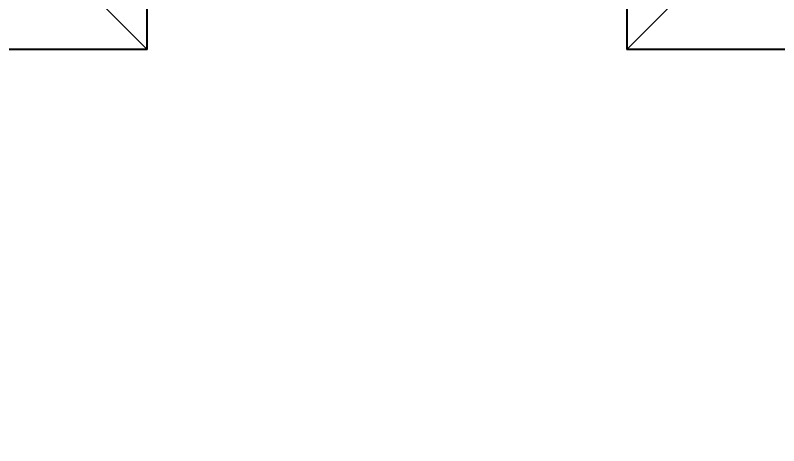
# Model space of a CAD drawing. Extents: x -152 to 154, y -106 to 95.
# Drawn here: x -26.87 to -15.88, y 60.4 to 66.58 of the extents above; entities that cross this region are included whole.
import ezdxf

# ---------------------------------------------------------------- set-up
doc = ezdxf.new("R2010")
doc.units = 0
for name, color, linetype in [('GROUND1', 253, 'CONTINUOUS'), ('ROOF1', 37, 'CONTINUOUS'), ('ROOF2', 59, 'CONTINUOUS'), ('WALL', 254, 'CONTINUOUS'), ('WALLCOV', 37, 'CONTINUOUS')]:
    doc.layers.add(name, color=color, linetype=linetype)

msp = doc.modelspace()

# ---------------------------------------------------------------- linework, layer by layer
at = {"layer": 'GROUND1', "invisible_edges": 8}
for points in [[(-151.5, 95, -0.075062), (-151.5, -80, -0.075062), (153.5, 95, -0.075062)], [(-151.5, -80, -0.075062), (-56.949997, -80, -0.075062), (153.5, 95, -0.075062)], [(-56.949997, -80, -0.075062), (-56.949997, -106, -0.075062), (153.5, 95, -0.075062)], [(153.5, 95, -0.075062), (-56.949997, -106, -0.075062), (58.949997, -80, -0.075062)]]:
    msp.add_3dface(points, dxfattribs=at)
at = {"layer": 'ROOF1'}
msp.add_3dface([(-81.527527, 10, 135.704529), (0.5, 10, 135.704529), (0.5, 70, 105.704536), (-126.5, 70, 105.704536)], dxfattribs=at)
at = {"layer": 'ROOF2'}
msp.add_3dface([(132.100006, -55.5, 107.236023), (132.100006, 73.800003, 107.236023), (-130, 73.800003, 107.236023), (-130, -55.5, 107.236023)], dxfattribs=at)
at = {"layer": 'WALL'}
for points in [[(-10.25, 0.668549, 134), (-10.25, 70.668549, 134.23999), (-35.753754, 70.668549, 134.23999), (-35.753754, 0.668549, 134)], [(-10.25, 1.462074, 135.097687), (-10.25, 69.875015, 135.097687), (-34.889603, 69.875015, 135.097687), (-34.889603, 1.462074, 135.097687)]]:
    msp.add_3dface(points, dxfattribs=at)
at = {"layer": 'WALLCOV'}
for points in [[(-40.267174, 75.507179, 107.244904), (-40.267174, 66.092827, 107.244904), (-24.972824, 66.092827, 107.244904), (-24.972824, 75.507179, 107.244904)], [(-24.977776, 75.50222, 106.785728), (-24.972824, 75.507179, 107.244904), (-24.972824, 66.092827, 107.244904), (-24.977776, 66.097786, 106.785728)], [(-18.062218, 66.097786, 106.785728), (-18.067169, 66.092827, 107.244904), (-18.067169, 75.507179, 107.244904), (-18.062218, 75.50222, 106.785728)], [(-18.067169, 75.507179, 107.244904), (-18.067169, 66.092827, 107.244904), (-2.772827, 66.092827, 107.244904), (-2.772827, 75.507179, 107.244904)], [(-25.634666, 74.845329, 106.677689), (-24.977776, 75.50222, 106.785728), (-24.977776, 66.097786, 106.785728), (-25.634666, 66.754669, 106.677689)], [(-17.405327, 66.754669, 106.677689), (-18.062218, 66.097786, 106.785728), (-18.062218, 75.50222, 106.785728), (-17.405327, 74.845329, 106.677689)], [(-25.634666, 66.754669, 106.677689), (-24.977776, 66.097786, 106.785728), (-40.262222, 66.097786, 106.785728), (-39.605331, 66.754669, 106.677689)], [(-3.434669, 66.754669, 106.677689), (-2.777779, 66.097786, 106.785728), (-18.062218, 66.097786, 106.785728), (-17.405327, 66.754669, 106.677689)], [(-24.977776, 66.097786, 106.785728), (-24.972824, 66.092827, 107.244904), (-40.267174, 66.092827, 107.244904), (-40.262222, 66.097786, 106.785728)], [(-2.777779, 66.097786, 106.785728), (-2.772827, 66.092827, 107.244904), (-18.067169, 66.092827, 107.244904), (-18.062218, 66.097786, 106.785728)]]:
    msp.add_3dface(points, dxfattribs=at)

doc.saveas('drawing.dxf')
